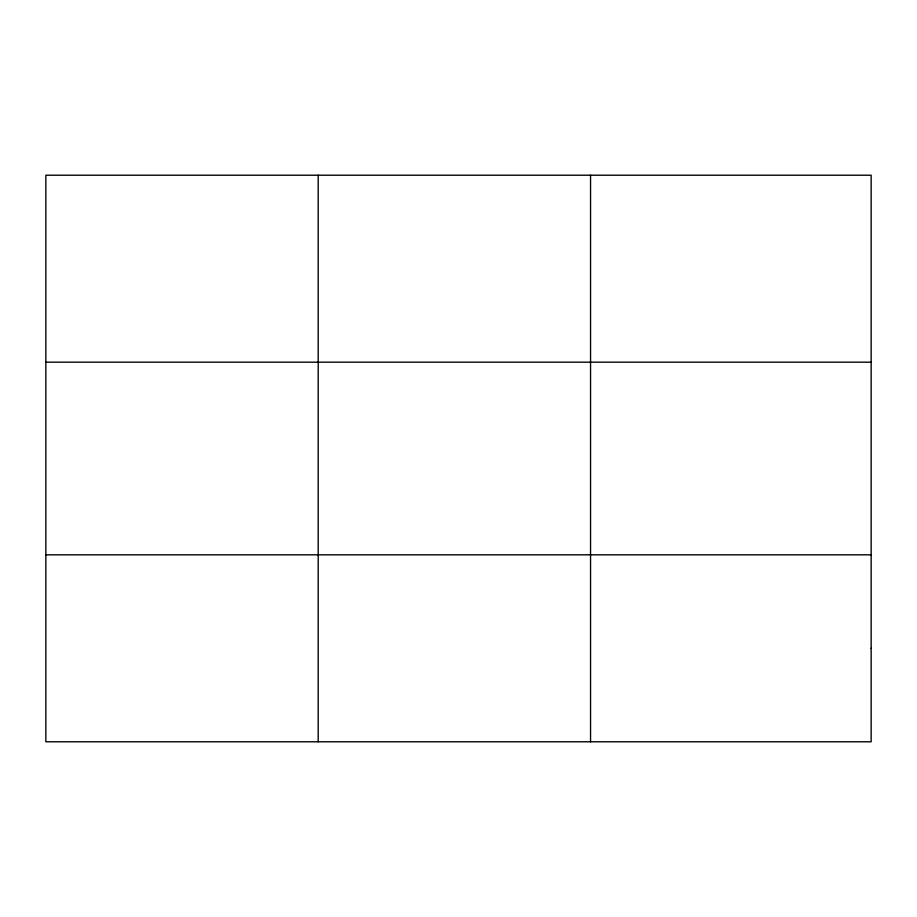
<?xml version="1.0" encoding="UTF-8"?>
<svg xmlns="http://www.w3.org/2000/svg" width="917" height="917" viewBox="0 0 917 917"><rect width="100%" height="100%" fill="white"/><g stroke="black" fill="none" stroke-linecap="round" stroke-linejoin="round"><path stroke-width="1.38" d="M318.199 741.784L318.199 175.216M590.548 741.784L590.548 175.216M45.85 362.181L871.15 362.181M45.85 554.819L871.15 554.819M871.15 648.296L871.15 741.784L45.85 741.784L45.85 175.216L871.15 175.216L871.15 648.296"/></g></svg>
